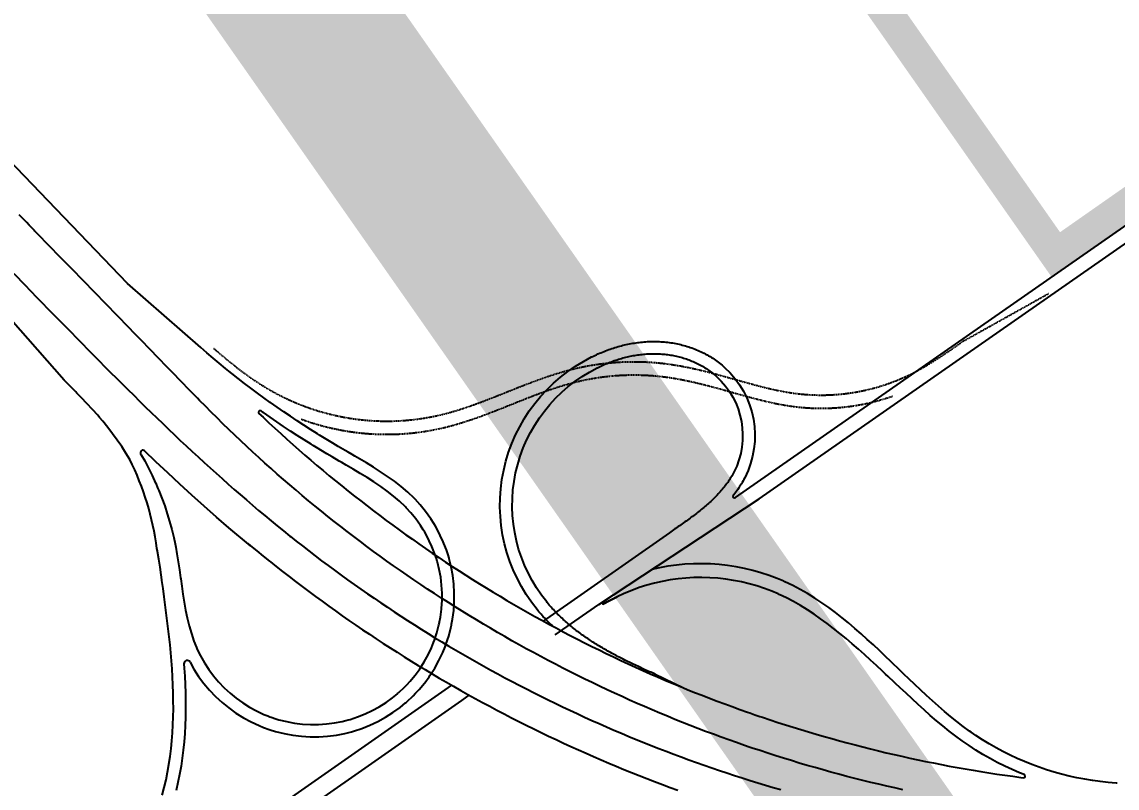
# Model space of a CAD drawing. Header units: millimetres. Extents: x 152904052 to 153933663, y 538271515 to 539240469.
# Drawn here: x 153577393 to 153584105, y 539079047 to 539083745 of the extents above; entities that cross this region are included whole.
import ezdxf
from ezdxf.enums import TextEntityAlignment as Align

# ---------------------------------------------------------------- set-up
doc = ezdxf.new("R2010")
doc.units = ezdxf.units.MM
doc.linetypes.add('HIDDEN', pattern=[5.08, 2.54, -2.54])
doc.layers.add('BORD', color=7, linetype='Continuous')
doc.styles.add('IIAC FONT', font='GulimChe.ttf')

msp = doc.modelspace()

# ---------------------------------------------------------------- linework, layer by layer
at = {"layer": 'BORD', "color": 1, "linetype": 'HIDDEN', "lineweight": -3, "ltscale": 100, "const_width": 1000, "flags": 128}
msp.add_lwpolyline([(153582669.6, 539091774.1), (153578184.8, 539088633.8, 0.414214), (153577693.6, 539085848.4), (153582741.1, 539078639.8, 0.414214), (153585526.5, 539078148.7), (153590011.4, 539081289, 0.414214), (153590502.6, 539084074.5), (153585455.1, 539091283, 0.414214)], format="xyb", close=True, dxfattribs=at)
at = {"layer": 'BORD', "color": 7, "const_width": 200, "flags": 128}
msp.add_lwpolyline([(153586709.5, 539084401.8), (153583730.8, 539082316.1), (153581486.7, 539085521), (153584465.4, 539087606.7)], close=True, dxfattribs=at)
at = {"layer": 'BORD', "color": 137}
for points in [[(153581912.4, 539080820), (153588041.8, 539085097.4)], [(153581766.4, 539080827.8), (153587537.6, 539084855.3)], [(153578489.5, 539081747.3), (153578040.9, 539082141.5)], [(153578423.5, 539079818.9), (153578447.2, 539079776.7), (153578476.3, 539079731.6), (153578508.3, 539079688.4), (153578542.9, 539079647.3), (153578580, 539079608.4), (153578619.4, 539079571.9), (153578661.1, 539079537.9), (153578704.7, 539079506.6), (153578750.3, 539079478.1), (153578797.6, 539079452.5), (153578846.3, 539079429.9), (153578873.2, 539079419), (153578886.3, 539079414), (153578896.4, 539079410.4), (153578927, 539079400.2), (153578934.2, 539079398), (153578947.6, 539079394), (153578999.7, 539079380.9), (153579010.2, 539079378.7), (153579052.5, 539079371.1), (153579105.9, 539079364.6), (153579159.5, 539079361.4), (153579213.3, 539079361.6), (153579266.9, 539079365.1), (153579320.2, 539079372), (153579372.9, 539079382.2), (153579395.9, 539079387.7), (153579412.6, 539079392.1), (153579425, 539079395.7), (153579476.1, 539079412.3), (153579526, 539079432.2), (153579574.6, 539079455.1), (153579621.7, 539079481.1), (153579667, 539079509.9), (153579710.5, 539079541.5), (153579743.8, 539079568.6), (153579747, 539079571.4), (153579751.9, 539079575.7), (153579791.1, 539079612.5), (153579806.2, 539079627.8), (153579828, 539079651.6), (153579860.3, 539079690.4), (153579862.3, 539079693), (153579889, 539079729.3), (153579893.9, 539079736.4), (153579922.8, 539079781.7), (153579948.8, 539079828.8), (153579971.8, 539079877.3), (153579986.1, 539079912.1), (153579991.7, 539079927.2), (153580008.5, 539079978.3), (153580022.1, 539080030.3), (153580025.5, 539080046.1), (153580026.6, 539080051.3), (153580032.3, 539080083), (153580039.3, 539080136.3), (153580042.2, 539080173.8), (153580042.9, 539080190), (153580043.2, 539080243.7), (153580040.1, 539080297.3), (153580033.7, 539080350.7), (153580023.9, 539080403.5), (153580012, 539080451.5), (153580010.9, 539080455.7), (153580004.7, 539080476.3), (153579994.6, 539080506.9), (153579979.3, 539080547.1), (153579975.1, 539080557), (153579957.4, 539080596.2), (153579952.6, 539080605.8), (153579927.1, 539080653.1), (153579917.2, 539080669.7), (153579898.7, 539080698.7), (153579867.4, 539080742.4), (153579833.5, 539080784.1), (153579802.6, 539080818), (153579797.1, 539080823.6), (153579758.5, 539080860.6), (153579718.3, 539080895.3), (153579676.9, 539080927.7), (153579634.5, 539080958.1), (153579591.5, 539080986.9), (153579548.1, 539081014.4), (153579504.6, 539081040.8), (153579461.1, 539081066.5), (153579433.1, 539081082.9), (153579417.9, 539081091.8), (153579392, 539081106.9), (153579374.8, 539081117), (153579331.9, 539081142.2), (153579299.4, 539081161.5), (153579289.2, 539081167.6), (153579246.7, 539081193.2), (153579216.7, 539081211.6), (153579204.5, 539081219.1), (153579162.6, 539081245.3), (153579120.9, 539081271.9), (153579079.4, 539081298.9), (153579038.2, 539081326.3), (153578997.3, 539081354), (153578956.6, 539081382.1), (153578916.2, 539081410.6), (153578915.4, 539081411.2), (153578876, 539081439.4), (153578836.1, 539081468.6), (153578796.4, 539081498.2), (153578757.1, 539081528.1), (153578718, 539081558.4), (153578679.2, 539081589), (153578660.7, 539081603.8), (153578640.6, 539081620), (153578602.4, 539081651.4), (153578564.4, 539081683), (153578526.7, 539081715.1), (153578489.5, 539081747.3)], [(153580928.6, 539080172.1), (153581912.4, 539080820)], [(153578631.9, 539078564), (153580089.1, 539079584.3), (153580134.9, 539079616.4)]]:
    msp.add_lwpolyline(points, dxfattribs=at)
at = {"layer": 'BORD', "color": 137, "flags": 128}
for points in [[(153578040.9, 539082141.5), (153577212.3, 539083001.3)], [(153581362, 539080612.7), (153580588.4, 539080071)], [(153580661.8, 539079985.4), (153580928.6, 539080172.1)], [(153581275, 539079744.5), (153581447.3, 539079661.6)], [(153580026.6, 539079677.6), (153577957.2, 539078228.6)]]:
    msp.add_lwpolyline(points, dxfattribs=at)
at = {"layer": 'BORD', "color": 137, "ltscale": 10}
for points in [[(153582792.7, 539079036.6), (153582743.4, 539079047.4), (153582694.1, 539079058.6), (153582645, 539079070.1), (153582595.9, 539079081.8), (153582546.8, 539079093.8), (153582497.9, 539079106.1), (153582449, 539079118.7), (153582400.2, 539079131.6), (153582351.4, 539079144.8), (153582302.8, 539079158.3), (153582254.2, 539079172), (153582205.7, 539079186.1), (153582157.3, 539079200.4), (153582109, 539079215), (153582060.8, 539079229.9), (153582012.6, 539079245.1), (153581964.6, 539079260.5), (153581916.6, 539079276.3), (153581868.7, 539079292.3), (153581850.5, 539079298.5), (153581820.9, 539079308.6), (153581789.5, 539079319.6), (153581773.3, 539079325.2), (153581725.7, 539079342.1), (153581678.2, 539079359.2), (153581630.8, 539079376.7), (153581583.5, 539079394.4), (153581536.4, 539079412.4), (153581489.3, 539079430.6), (153581442.4, 539079449.2), (153581395.5, 539079468), (153581348.8, 539079487.1), (153581302.2, 539079506.5), (153581255.7, 539079526.1), (153581209.3, 539079546), (153581163, 539079566.2), (153581116.9, 539079586.7), (153581070.8, 539079607.4), (153581024.9, 539079628.4), (153580979.1, 539079649.7), (153580933.5, 539079671.3), (153580888, 539079693.1), (153580842.6, 539079715.2), (153580797.3, 539079737.5), (153580752.2, 539079760.1), (153580707.2, 539079783), (153580662.3, 539079806.2), (153580617.6, 539079829.6), (153580573, 539079853.3), (153580528.5, 539079877.2), (153580484.2, 539079901.4), (153580440.1, 539079925.8), (153580396.1, 539079950.6), (153580352.2, 539079975.5), (153580308.5, 539080000.8), (153580264.9, 539080026.3), (153580221.5, 539080052), (153580178.2, 539080078), (153580135.1, 539080104.3), (153580092.1, 539080130.8), (153580049.3, 539080157.6), (153580006.7, 539080184.6), (153579964.2, 539080211.9), (153579921.9, 539080239.4), (153579879.7, 539080267.2), (153579837.7, 539080295.2), (153579795.9, 539080323.4), (153579754.2, 539080351.9), (153579712.7, 539080380.7), (153579671.4, 539080409.7), (153579630.3, 539080438.9), (153579589.3, 539080468.4), (153579548.5, 539080498.1), (153579507.8, 539080528.1), (153579467.4, 539080558.3), (153579427.1, 539080588.8), (153579387, 539080619.4), (153579347.1, 539080650.3), (153579307.4, 539080681.5), (153579267.8, 539080712.9), (153579228.5, 539080744.5), (153579189.3, 539080776.3), (153579150.3, 539080808.4), (153579111.5, 539080840.7), (153579072.9, 539080873.3), (153579034.5, 539080906), (153578996.3, 539080939), (153578958.3, 539080972.2), (153578920.5, 539081005.7), (153578882.8, 539081039.3), (153578845.4, 539081073.2), (153578808.2, 539081107.3), (153578771.2, 539081141.6), (153578734.3, 539081176.1), (153578697.7, 539081210.9), (153578661.3, 539081245.9), (153578625.1, 539081281), (153578589.1, 539081316.4), (153578553.3, 539081352), (153578517.7, 539081387.9), (153578482.4, 539081423.9), (153578469.8, 539081436.8), (153578447.4, 539081459.8), (153578412.6, 539081495.6), (153578377.8, 539081531.4), (153578308.2, 539081603.1), (153578273.4, 539081638.9), (153578238.6, 539081674.7), (153578169, 539081746.3), (153578134.2, 539081782.1), (153578099.4, 539081818), (153578029.7, 539081889.6), (153577994.9, 539081925.4), (153577890.5, 539082032.8), (153577855.7, 539082068.7), (153577751.3, 539082176.1), (153577716.5, 539082211.9), (153577681.7, 539082247.7), (153577646.9, 539082283.5), (153577612.1, 539082319.4), (153577577.3, 539082355.2), (153577542.4, 539082391), (153577507.6, 539082426.8), (153577472.8, 539082462.6), (153577470.1, 539082465.5), (153577438, 539082498.4), (153577422.7, 539082514.2), (153577403.2, 539082534.2), (153577376.1, 539082562.2)], [(153577343.9, 539082201.2), (153577413.5, 539082129.6), (153577444.4, 539082097.8), (153577448.3, 539082093.7), (153577483.1, 539082057.9), (153577517.9, 539082022.1), (153577552.7, 539081986.4), (153577587.5, 539081950.6), (153577622.3, 539081914.9), (153577657.2, 539081879.2), (153577692, 539081843.5), (153577726.9, 539081807.9), (153577761.8, 539081772.3), (153577796.7, 539081736.8), (153577831.7, 539081701.3), (153577866.7, 539081665.9), (153577901.8, 539081630.6), (153577936.9, 539081595.3), (153577972.1, 539081560.1), (153578007.3, 539081525), (153578042.6, 539081489.9), (153578078, 539081455), (153578113.4, 539081420.1), (153578149, 539081385.3), (153578184.6, 539081350.6), (153578220.2, 539081316.1), (153578256, 539081281.6), (153578291.9, 539081247.3), (153578327.9, 539081213), (153578363.9, 539081178.9), (153578400.1, 539081145), (153578436.4, 539081111.1), (153578472.8, 539081077.4), (153578509.3, 539081043.9), (153578546, 539081010.5), (153578582.7, 539080977.2), (153578619.6, 539080944.2), (153578656.6, 539080911.2), (153578693.8, 539080878.5), (153578731.1, 539080845.9), (153578768.5, 539080813.5), (153578806.1, 539080781.3), (153578843.9, 539080749.3), (153578881.8, 539080717.5), (153578919.8, 539080685.9), (153578958, 539080654.5), (153578996.4, 539080623.4), (153579034.9, 539080592.4), (153579039.9, 539080588.4), (153579073.6, 539080561.7), (153579112.5, 539080531.2), (153579151.5, 539080500.9), (153579190.7, 539080470.8), (153579230.1, 539080441), (153579269.7, 539080411.3), (153579309.4, 539080382), (153579349.3, 539080352.8), (153579389.4, 539080323.9), (153579429.6, 539080295.2), (153579470, 539080266.7), (153579510.6, 539080238.4), (153579551.3, 539080210.4), (153579592.1, 539080182.7), (153579633.2, 539080155.1), (153579674.4, 539080127.8), (153579715.7, 539080100.7), (153579757.2, 539080073.9), (153579798.8, 539080047.3), (153579840.6, 539080020.9), (153579882.6, 539079994.8), (153579924.7, 539079968.9), (153579966.9, 539079943.3), (153580009.3, 539079917.9), (153580051.9, 539079892.8), (153580094.5, 539079867.8), (153580137.4, 539079843.2), (153580180.3, 539079818.8), (153580223.4, 539079794.6), (153580266.6, 539079770.7), (153580310, 539079747), (153580353.5, 539079723.5), (153580397.2, 539079700.4), (153580440.9, 539079677.4), (153580484.8, 539079654.7), (153580528.9, 539079632.3), (153580573, 539079610.1), (153580617.3, 539079588.2), (153580661.7, 539079566.5), (153580706.3, 539079545.1), (153580750.9, 539079523.9), (153580795.7, 539079503), (153580840.6, 539079482.4), (153580885.6, 539079462), (153580930.7, 539079441.8), (153580976, 539079421.9), (153581021.3, 539079402.3), (153581066.8, 539079382.9), (153581112.3, 539079363.8), (153581158, 539079345), (153581203.8, 539079326.4), (153581249.7, 539079308.1), (153581295.7, 539079290), (153581341.8, 539079272.2), (153581388, 539079254.7), (153581434.3, 539079237.4), (153581480.7, 539079220.4), (153581527.2, 539079203.7), (153581573.8, 539079187.2), (153581620.5, 539079171), (153581667.3, 539079155.1), (153581714.1, 539079139.4), (153581761.1, 539079124), (153581808.1, 539079108.9), (153581855.3, 539079094), (153581902.5, 539079079.4), (153581949.8, 539079065.1), (153581997.1, 539079051), (153582044.6, 539079037.3)], [(153577652.9, 539081547.5), (153577159.1, 539082106.2)], [(153578776.8, 539080546.3), (153578793.2, 539080532.7), (153578832.2, 539080500.6), (153578871.5, 539080468.8), (153578910.9, 539080437.1), (153578915.9, 539080433.1), (153578950.4, 539080405.7), (153578990.2, 539080374.4), (153579030.2, 539080343.5), (153579070.3, 539080312.7), (153579110.6, 539080282.2), (153579151, 539080251.9), (153579191.7, 539080221.8), (153579232.5, 539080192), (153579273.5, 539080162.4), (153579314.6, 539080133), (153579355.9, 539080103.9), (153579397.4, 539080075), (153579439.1, 539080046.4), (153579480.9, 539080017.9), (153579522.9, 539079989.8), (153579565, 539079961.8), (153579607.3, 539079934.1), (153579649.7, 539079906.7), (153579692.3, 539079879.5), (153579735.1, 539079852.5), (153579778, 539079825.8), (153579821.1, 539079799.3), (153579864.3, 539079773.1), (153579907.7, 539079747.1), (153579951.2, 539079721.4), (153579994.8, 539079695.9), (153580038.6, 539079670.7), (153580082.6, 539079645.7), (153580126.7, 539079620.9), (153580170.9, 539079596.5), (153580215.3, 539079572.2), (153580259.8, 539079548.3), (153580304.4, 539079524.6), (153580349.2, 539079501.1), (153580394.1, 539079477.9), (153580439.1, 539079454.9), (153580484.3, 539079432.2), (153580529.6, 539079409.8), (153580575, 539079387.6), (153580620.6, 539079365.7), (153580666.3, 539079344.1), (153580712.1, 539079322.7), (153580758, 539079301.5), (153580804.1, 539079280.7), (153580850.2, 539079260.1), (153580896.5, 539079239.7), (153580942.9, 539079219.7), (153580989.4, 539079199.9), (153581036, 539079180.3), (153581082.8, 539079161), (153581129.6, 539079142), (153581176.5, 539079123.3), (153581223.6, 539079104.8), (153581270.8, 539079086.6), (153581318, 539079068.7), (153581365.4, 539079051), (153581412.9, 539079033.6)]]:
    msp.add_lwpolyline(points, dxfattribs=at)
at = {"layer": 'BORD', "color": 137, "linetype": 'HIDDEN', "flags": 128}
for points in [[(153583685.5, 539082077.8), (153583160.4, 539081784.6)], [(153583160.4, 539081784.6), (153583156.9, 539081782.1), (153583152.2, 539081778.9), (153583144.1, 539081773.2), (153583135.9, 539081767.4), (153583127.7, 539081761.7), (153583119.6, 539081756), (153583111.4, 539081750.4), (153583103.3, 539081744.7), (153583095.1, 539081739.1), (153583087, 539081733.5), (153583078.9, 539081727.9), (153583070.7, 539081722.3), (153583062.6, 539081716.7), (153583054.4, 539081711.2), (153583046.3, 539081705.7), (153583038.1, 539081700.3), (153583030, 539081694.8), (153583021.8, 539081689.4), (153583013.7, 539081684.1), (153583005.5, 539081678.7), (153582997.3, 539081673.5), (153582989.1, 539081668.2), (153582980.9, 539081663), (153582972.7, 539081657.8), (153582964.5, 539081652.7), (153582956.2, 539081647.7), (153582948, 539081642.6), (153582939.7, 539081637.7), (153582931.4, 539081632.7), (153582923.1, 539081627.9), (153582914.8, 539081623.1), (153582906.5, 539081618.3), (153582898.1, 539081613.6), (153582889.8, 539081609), (153582881.4, 539081604.4), (153582873, 539081599.9), (153582864.5, 539081595.4), (153582856.1, 539081591.1), (153582847.5, 539081586.7), (153582846.6, 539081586.2), (153582839.1, 539081582.5), (153582830.6, 539081578.3), (153582822, 539081574.2), (153582813.5, 539081570.2), (153582804.8, 539081566.2), (153582796.2, 539081562.3), (153582787.5, 539081558.4), (153582778.8, 539081554.7), (153582770.1, 539081551), (153582761.3, 539081547.3), (153582752.5, 539081543.7), (153582743.7, 539081540.2), (153582734.8, 539081536.8), (153582726, 539081533.4), (153582717.1, 539081530.1), (153582708.1, 539081526.9), (153582699.2, 539081523.7), (153582690.2, 539081520.6), (153582681.2, 539081517.6), (153582672.2, 539081514.6), (153582663.2, 539081511.8), (153582654.1, 539081508.9), (153582645, 539081506.2), (153582635.9, 539081503.5), (153582626.8, 539081500.9), (153582617.6, 539081498.4), (153582608.5, 539081495.9), (153582599.3, 539081493.5), (153582590.1, 539081491.2), (153582580.9, 539081488.9), (153582571.6, 539081486.7), (153582562.4, 539081484.6), (153582553.1, 539081482.6), (153582543.8, 539081480.6), (153582534.5, 539081478.7), (153582525.2, 539081476.9), (153582515.9, 539081475.1), (153582506.5, 539081473.4), (153582497.2, 539081471.8), (153582487.8, 539081470.3), (153582478.4, 539081468.8), (153582469, 539081467.4), (153582459.6, 539081466.1), (153582450.2, 539081464.8), (153582440.8, 539081463.7), (153582431.4, 539081462.6), (153582421.9, 539081461.5), (153582412.5, 539081460.6), (153582403, 539081459.7), (153582393.6, 539081458.9), (153582384.1, 539081458.1), (153582374.7, 539081457.4), (153582365.2, 539081456.8), (153582355.7, 539081456.3), (153582346.2, 539081455.9), (153582336.7, 539081455.5), (153582327.3, 539081455.2), (153582317.8, 539081454.9), (153582308.3, 539081454.8), (153582298.8, 539081454.7), (153582289.3, 539081454.7), (153582279.8, 539081454.7), (153582270.3, 539081454.9), (153582260.8, 539081455.1), (153582251.3, 539081455.4), (153582241.8, 539081455.7), (153582232.4, 539081456.1), (153582222.9, 539081456.6), (153582213.4, 539081457.2), (153582203.9, 539081457.8), (153582194.5, 539081458.6), (153582185, 539081459.3), (153582175.6, 539081460.2), (153582166.1, 539081461.1), (153582156.7, 539081462.1), (153582147.2, 539081463.2), (153582137.8, 539081464.4), (153582132.6, 539081465), (153582128.5, 539081465.6), (153582119, 539081466.9), (153582109.6, 539081468.3), (153582100.1, 539081469.7), (153582090.7, 539081471.2), (153582081.3, 539081472.8), (153582071.9, 539081474.4), (153582062.4, 539081476.1), (153582053, 539081477.9), (153582043.5, 539081479.7), (153582034.1, 539081481.6), (153582024.7, 539081483.5), (153582015.2, 539081485.5), (153582005.8, 539081487.5), (153581996.3, 539081489.6), (153581986.9, 539081491.7), (153581977.4, 539081493.9), (153581967.9, 539081496.1), (153581958.5, 539081498.4), (153581949, 539081500.7), (153581939.5, 539081503.1), (153581930, 539081505.4), (153581920.6, 539081507.9), (153581911.1, 539081510.3), (153581901.6, 539081512.8), (153581892.1, 539081515.3), (153581882.6, 539081517.8), (153581873, 539081520.4), (153581863.5, 539081523), (153581854, 539081525.6), (153581844.4, 539081528.2), (153581834.9, 539081530.8), (153581825.3, 539081533.5), (153581815.7, 539081536.2), (153581806.2, 539081538.9), (153581796.6, 539081541.6), (153581787, 539081544.3), (153581777.4, 539081547), (153581775, 539081547.6), (153581767.7, 539081549.7), (153581758.1, 539081552.4), (153581748.5, 539081555.1), (153581738.8, 539081557.8), (153581729.1, 539081560.5), (153581719.5, 539081563.2), (153581709.7, 539081565.9), (153581700, 539081568.6), (153581690.3, 539081571.3), (153581680.6, 539081574), (153581670.8, 539081576.7), (153581661.1, 539081579.3), (153581651.3, 539081581.9), (153581641.5, 539081584.5), (153581631.7, 539081587.1), (153581621.9, 539081589.7), (153581612, 539081592.3), (153581602.2, 539081594.8), (153581592.3, 539081597.3), (153581582.4, 539081599.8), (153581572.5, 539081602.2), (153581562.6, 539081604.7), (153581552.6, 539081607.1), (153581542.6, 539081609.4), (153581532.7, 539081611.7), (153581522.7, 539081614), (153581512.6, 539081616.3), (153581502.6, 539081618.5), (153581492.5, 539081620.7), (153581482.5, 539081622.8), (153581472.4, 539081624.9), (153581462.2, 539081626.9), (153581452.1, 539081628.9), (153581441.9, 539081630.8), (153581431.8, 539081632.7), (153581421.6, 539081634.5), (153581411.3, 539081636.3), (153581401.1, 539081638), (153581390.8, 539081639.7), (153581380.5, 539081641.3), (153581370.2, 539081642.8), (153581359.9, 539081644.3), (153581350.6, 539081645.6), (153581349.5, 539081645.7), (153581339.2, 539081647), (153581328.9, 539081648.3), (153581318.5, 539081649.5), (153581308.1, 539081650.6), (153581297.7, 539081651.7), (153581287.3, 539081652.7), (153581276.9, 539081653.6), (153581266.5, 539081654.5), (153581256.1, 539081655.2), (153581245.7, 539081656), (153581235.3, 539081656.6), (153581224.9, 539081657.2), (153581214.4, 539081657.7), (153581204, 539081658.1), (153581193.6, 539081658.5), (153581183.1, 539081658.8), (153581172.7, 539081659), (153581162.3, 539081659.2), (153581151.8, 539081659.3), (153581141.4, 539081659.3), (153581130.9, 539081659.2), (153581120.5, 539081659.1), (153581110.1, 539081658.9), (153581099.6, 539081658.7), (153581089.2, 539081658.3), (153581078.8, 539081657.9), (153581068.3, 539081657.5), (153581057.9, 539081656.9), (153581047.5, 539081656.3), (153581037.1, 539081655.6), (153581026.7, 539081654.9), (153581016.2, 539081654.1), (153581005.8, 539081653.2), (153580995.4, 539081652.2), (153580985.1, 539081651.2), (153580974.7, 539081650.1), (153580964.3, 539081649), (153580953.9, 539081647.7), (153580943.6, 539081646.4), (153580933.2, 539081645.1), (153580922.9, 539081643.6), (153580912.6, 539081642.1), (153580902.2, 539081640.5), (153580891.9, 539081638.9), (153580881.6, 539081637.2), (153580871.3, 539081635.4), (153580861.1, 539081633.5), (153580850.8, 539081631.6), (153580840.6, 539081629.6), (153580830.3, 539081627.6), (153580820.1, 539081625.5), (153580809.9, 539081623.3), (153580799.7, 539081621), (153580789.5, 539081618.7), (153580779.4, 539081616.3), (153580773.3, 539081614.8), (153580769.1, 539081613.8), (153580759.1, 539081611.3), (153580749, 539081608.7), (153580738.9, 539081606.1), (153580728.9, 539081603.3), (153580718.9, 539081600.6), (153580708.9, 539081597.8), (153580698.9, 539081594.9), (153580689, 539081592), (153580679.1, 539081589), (153580669.2, 539081585.9), (153580659.3, 539081582.9), (153580649.5, 539081579.8), (153580639.7, 539081576.6), (153580629.9, 539081573.4), (153580620.1, 539081570.1), (153580610.4, 539081566.9), (153580600.7, 539081563.5), (153580591, 539081560.2), (153580581.3, 539081556.8), (153580571.7, 539081553.4), (153580562.1, 539081549.9), (153580552.5, 539081546.5), (153580542.9, 539081543), (153580533.3, 539081539.4), (153580523.8, 539081535.9), (153580514.2, 539081532.3), (153580504.7, 539081528.7), (153580495.3, 539081525.1), (153580485.8, 539081521.5), (153580476.3, 539081517.8), (153580466.9, 539081514.1), (153580457.5, 539081510.5), (153580448.1, 539081506.8), (153580438.7, 539081503.1), (153580429.3, 539081499.4), (153580420, 539081495.7), (153580410.6, 539081492), (153580401.3, 539081488.2), (153580392, 539081484.5), (153580382.6, 539081480.8), (153580373.3, 539081477.1), (153580364, 539081473.3), (153580361.6, 539081472.4), (153580354.8, 539081469.6), (153580345.5, 539081465.9), (153580336.2, 539081462.2), (153580327, 539081458.5), (153580317.7, 539081454.8), (153580308.5, 539081451.1), (153580299.2, 539081447.5), (153580290, 539081443.8), (153580280.8, 539081440.2), (153580271.6, 539081436.6), (153580262.4, 539081432.9), (153580253.2, 539081429.4), (153580243.9, 539081425.8), (153580234.7, 539081422.3), (153580225.5, 539081418.7), (153580216.3, 539081415.2), (153580207.1, 539081411.8), (153580197.9, 539081408.3), (153580188.7, 539081404.9), (153580179.5, 539081401.5), (153580170.3, 539081398.2), (153580161.1, 539081394.9), (153580151.9, 539081391.6), (153580142.7, 539081388.4), (153580133.5, 539081385.1), (153580124.3, 539081382), (153580115.1, 539081378.9), (153580105.9, 539081375.8), (153580096.7, 539081372.7), (153580087.4, 539081369.7), (153580078.2, 539081366.8), (153580069, 539081363.9), (153580059.7, 539081361), (153580050.5, 539081358.2), (153580041.2, 539081355.5), (153580032, 539081352.8), (153580022.7, 539081350.1), (153580013.5, 539081347.5), (153580004.2, 539081345), (153579994.9, 539081342.5), (153579985.7, 539081340.1), (153579976.4, 539081337.7), (153579967.6, 539081335.6), (153579967.2, 539081335.5), (153579957.8, 539081333.2), (153579948.5, 539081331.1), (153579939.2, 539081329), (153579929.8, 539081326.9), (153579920.5, 539081324.9), (153579911.1, 539081323), (153579901.7, 539081321.2), (153579892.3, 539081319.4), (153579882.9, 539081317.7), (153579873.5, 539081316), (153579864.1, 539081314.4), (153579854.7, 539081312.9), (153579845.2, 539081311.4), (153579835.8, 539081310), (153579826.3, 539081308.6), (153579816.8, 539081307.3), (153579807.3, 539081306.1), (153579797.9, 539081304.9), (153579788.4, 539081303.8), (153579778.9, 539081302.8), (153579769.3, 539081301.8), (153579759.8, 539081300.9), (153579750.3, 539081300.1), (153579740.8, 539081299.3), (153579731.2, 539081298.6), (153579721.7, 539081297.9), (153579712.2, 539081297.3), (153579702.6, 539081296.8), (153579693.1, 539081296.4), (153579683.5, 539081296), (153579674, 539081295.6), (153579664.4, 539081295.4), (153579654.8, 539081295.1), (153579645.3, 539081295), (153579635.7, 539081294.9), (153579626.2, 539081294.9), (153579616.6, 539081295), (153579607, 539081295.1), (153579597.5, 539081295.2), (153579587.9, 539081295.5), (153579578.4, 539081295.8), (153579568.8, 539081296.1), (153579559.3, 539081296.6), (153579549.7, 539081297.1), (153579540.2, 539081297.6), (153579530.6, 539081298.2), (153579521.1, 539081298.9), (153579511.6, 539081299.7), (153579502.1, 539081300.5), (153579492.5, 539081301.4), (153579483, 539081302.3), (153579473.5, 539081303.3), (153579464, 539081304.4), (153579454.5, 539081305.5), (153579445, 539081306.7), (153579435.6, 539081307.9), (153579426.1, 539081309.3), (153579416.6, 539081310.6), (153579407.2, 539081312.1), (153579397.7, 539081313.6), (153579388.3, 539081315.2), (153579378.9, 539081316.8), (153579369.5, 539081318.5), (153579360.1, 539081320.2), (153579350.7, 539081322.1), (153579341.3, 539081324), (153579332, 539081325.9), (153579322.6, 539081327.9), (153579313.3, 539081330), (153579304, 539081332.1), (153579294.7, 539081334.3), (153579285.4, 539081336.6), (153579276.1, 539081338.9), (153579266.8, 539081341.3), (153579257.6, 539081343.7), (153579248.4, 539081346.2), (153579239.2, 539081348.8), (153579230, 539081351.4), (153579220.8, 539081354.1), (153579211.6, 539081356.8), (153579202.5, 539081359.6), (153579193.4, 539081362.5), (153579184.3, 539081365.4), (153579175.2, 539081368.4), (153579166.1, 539081371.5), (153579157.1, 539081374.6), (153579148.1, 539081377.8), (153579139.1, 539081381), (153579130.1, 539081384.3), (153579121.2, 539081387.6), (153579112.2, 539081391.1), (153579103.3, 539081394.5), (153579094.4, 539081398.1), (153579085.6, 539081401.7), (153579076.7, 539081405.3), (153579067.9, 539081409), (153579059.1, 539081412.8), (153579050.4, 539081416.6), (153579041.6, 539081420.5), (153579032.9, 539081424.4), (153579024.2, 539081428.4), (153579015.6, 539081432.5), (153579007, 539081436.6), (153578998.4, 539081440.8), (153578989.8, 539081445), (153578981.2, 539081449.3), (153578972.7, 539081453.6), (153578964.2, 539081458), (153578955.8, 539081462.5), (153578947.4, 539081467), (153578939, 539081471.6), (153578930.6, 539081476.2), (153578922.3, 539081480.9), (153578914, 539081485.6), (153578905.7, 539081490.4), (153578897.4, 539081495.2), (153578889.2, 539081500.2), (153578884.7, 539081502.9), (153578881.1, 539081505.1), (153578872.9, 539081510.1), (153578864.8, 539081515.2), (153578856.7, 539081520.3), (153578848.6, 539081525.5), (153578840.6, 539081530.7), (153578832.5, 539081536), (153578824.5, 539081541.4), (153578816.6, 539081546.7), (153578808.6, 539081552.2), (153578800.7, 539081557.7), (153578792.8, 539081563.2), (153578784.9, 539081568.8), (153578777, 539081574.4), (153578769.2, 539081580.1), (153578761.4, 539081585.8), (153578753.6, 539081591.6), (153578745.8, 539081597.4), (153578738.1, 539081603.2), (153578730.3, 539081609.1), (153578722.6, 539081615), (153578714.9, 539081620.9), (153578707.2, 539081626.9), (153578699.6, 539081632.9), (153578691.9, 539081639), (153578684.3, 539081645.1), (153578676.7, 539081651.2), (153578669.1, 539081657.3), (153578661.5, 539081663.5), (153578653.9, 539081669.7), (153578646.3, 539081676), (153578638.8, 539081682.2), (153578631.2, 539081688.5), (153578623.7, 539081694.8), (153578616.2, 539081701.2), (153578608.7, 539081707.5), (153578601.2, 539081713.9), (153578593.7, 539081720.3), (153578586.2, 539081726.8), (153578580.7, 539081731.5), (153578578.7, 539081733.2), (153578571.2, 539081739.7), (153578569.2, 539081741.4)], [(153582728.7, 539081448.3), (153582725.9, 539081447.3), (153582716.3, 539081444), (153582706.8, 539081440.7), (153582697.1, 539081437.6), (153582687.5, 539081434.5), (153582677.8, 539081431.5), (153582668.2, 539081428.6), (153582658.5, 539081425.7), (153582648.7, 539081422.9), (153582639, 539081420.2), (153582629.2, 539081417.6), (153582619.4, 539081415), (153582609.6, 539081412.6), (153582599.8, 539081410.2), (153582590, 539081407.8), (153582580.1, 539081405.6), (153582570.2, 539081403.4), (153582560.3, 539081401.3), (153582550.4, 539081399.3), (153582540.5, 539081397.3), (153582530.5, 539081395.5), (153582520.6, 539081393.7), (153582510.6, 539081391.9), (153582500.6, 539081390.3), (153582490.6, 539081388.7), (153582480.6, 539081387.3), (153582470.6, 539081385.8), (153582460.6, 539081384.5), (153582450.6, 539081383.3), (153582440.5, 539081382.1), (153582430.5, 539081381), (153582420.4, 539081379.9), (153582410.3, 539081379), (153582400.2, 539081378.1), (153582390.2, 539081377.3), (153582380.1, 539081376.6), (153582370, 539081376), (153582359.9, 539081375.4), (153582349.8, 539081374.9), (153582339.7, 539081374.5), (153582329.6, 539081374.2), (153582319.4, 539081374), (153582309.3, 539081373.8), (153582299.2, 539081373.7), (153582289.1, 539081373.7), (153582279, 539081373.7), (153582268.9, 539081373.9), (153582258.8, 539081374.1), (153582248.6, 539081374.4), (153582238.5, 539081374.8), (153582228.4, 539081375.2), (153582218.3, 539081375.8), (153582208.2, 539081376.4), (153582198.1, 539081377.1), (153582188.1, 539081377.8), (153582178, 539081378.7), (153582167.9, 539081379.6), (153582157.8, 539081380.6), (153582147.8, 539081381.6), (153582137.7, 539081382.8), (153582127.7, 539081384), (153582122.2, 539081384.7), (153582117.7, 539081385.3), (153582107.6, 539081386.7), (153582097.6, 539081388.2), (153582087.6, 539081389.7), (153582077.7, 539081391.3), (153582067.7, 539081392.9), (153582057.8, 539081394.7), (153582047.8, 539081396.4), (153582037.9, 539081398.3), (153582028, 539081400.2), (153582018.1, 539081402.2), (153582008.2, 539081404.2), (153581998.4, 539081406.3), (153581988.5, 539081408.4), (153581978.7, 539081410.6), (153581968.9, 539081412.8), (153581959, 539081415), (153581949.2, 539081417.3), (153581939.5, 539081419.7), (153581929.7, 539081422.1), (153581919.9, 539081424.5), (153581910.2, 539081426.9), (153581900.4, 539081429.4), (153581890.7, 539081431.9), (153581881, 539081434.4), (153581871.3, 539081437), (153581861.6, 539081439.6), (153581851.9, 539081442.2), (153581842.2, 539081444.8), (153581832.6, 539081447.5), (153581822.9, 539081450.1), (153581813.2, 539081452.8), (153581803.6, 539081455.5), (153581793.9, 539081458.2), (153581784.3, 539081460.9), (153581774.7, 539081463.6), (153581765, 539081466.3), (153581755.4, 539081469), (153581753.1, 539081469.7), (153581745.8, 539081471.7), (153581736.2, 539081474.4), (153581726.5, 539081477.1), (153581716.9, 539081479.8), (153581707.3, 539081482.5), (153581697.7, 539081485.2), (153581688.1, 539081487.9), (153581678.4, 539081490.6), (153581668.8, 539081493.2), (153581659.2, 539081495.9), (153581649.6, 539081498.5), (153581639.9, 539081501.1), (153581630.3, 539081503.7), (153581620.7, 539081506.3), (153581611, 539081508.8), (153581601.4, 539081511.3), (153581591.8, 539081513.8), (153581582.1, 539081516.3), (153581572.5, 539081518.8), (153581562.8, 539081521.2), (153581553.2, 539081523.6), (153581543.5, 539081525.9), (153581533.8, 539081528.3), (153581524.1, 539081530.6), (153581514.4, 539081532.8), (153581504.8, 539081535), (153581495.1, 539081537.2), (153581485.4, 539081539.3), (153581475.6, 539081541.4), (153581465.9, 539081543.5), (153581456.2, 539081545.5), (153581446.5, 539081547.4), (153581436.7, 539081549.3), (153581427, 539081551.2), (153581417.2, 539081553), (153581407.5, 539081554.8), (153581397.7, 539081556.5), (153581387.9, 539081558.1), (153581378.1, 539081559.7), (153581368.4, 539081561.2), (153581358.6, 539081562.7), (153581348.8, 539081564.1), (153581339.8, 539081565.3), (153581338.9, 539081565.4), (153581329.1, 539081566.7), (153581319.3, 539081567.9), (153581309.5, 539081569), (153581299.6, 539081570.1), (153581289.8, 539081571.1), (153581279.9, 539081572), (153581270.1, 539081572.9), (153581260.2, 539081573.7), (153581250.3, 539081574.4), (153581240.4, 539081575.1), (153581230.6, 539081575.7), (153581220.7, 539081576.3), (153581210.8, 539081576.8), (153581200.9, 539081577.2), (153581191, 539081577.5), (153581181.1, 539081577.8), (153581171.2, 539081578), (153581161.3, 539081578.2), (153581151.4, 539081578.3), (153581141.5, 539081578.3), (153581131.6, 539081578.2), (153581121.7, 539081578.1), (153581111.8, 539081577.9), (153581101.9, 539081577.7), (153581092, 539081577.4), (153581082.1, 539081577), (153581072.2, 539081576.6), (153581062.3, 539081576), (153581052.5, 539081575.5), (153581042.6, 539081574.8), (153581032.7, 539081574.1), (153581022.8, 539081573.3), (153581013, 539081572.5), (153581003.1, 539081571.6), (153580993.3, 539081570.6), (153580983.4, 539081569.6), (153580973.6, 539081568.5), (153580963.7, 539081567.3), (153580953.9, 539081566.1), (153580944.1, 539081564.8), (153580934.3, 539081563.4), (153580924.5, 539081562), (153580914.7, 539081560.5), (153580904.9, 539081558.9), (153580895.2, 539081557.3), (153580885.4, 539081555.6), (153580875.7, 539081553.9), (153580866, 539081552.1), (153580856.2, 539081550.2), (153580846.5, 539081548.2), (153580836.8, 539081546.2), (153580827.2, 539081544.1), (153580817.5, 539081542), (153580807.8, 539081539.8), (153580798.2, 539081537.5), (153580792.4, 539081536.1), (153580788.6, 539081535.2), (153580779, 539081532.8), (153580769.4, 539081530.3), (153580759.8, 539081527.8), (153580750.2, 539081525.2), (153580740.7, 539081522.6), (153580731.1, 539081519.9), (153580721.6, 539081517.1), (153580712.1, 539081514.3), (153580702.6, 539081511.5), (153580693.1, 539081508.6), (153580683.6, 539081505.6), (153580674.2, 539081502.6), (153580664.7, 539081499.6), (153580655.3, 539081496.5), (153580645.9, 539081493.3), (153580636.4, 539081490.2), (153580627, 539081486.9), (153580617.6, 539081483.7), (153580608.3, 539081480.4), (153580598.9, 539081477.1), (153580589.5, 539081473.7), (153580580.2, 539081470.3), (153580570.8, 539081466.9), (153580561.5, 539081463.5), (153580552.1, 539081460), (153580542.8, 539081456.5), (153580533.5, 539081453), (153580524.2, 539081449.4), (153580514.9, 539081445.9), (153580505.6, 539081442.3), (153580496.3, 539081438.7), (153580487, 539081435), (153580477.7, 539081431.4), (153580468.4, 539081427.7), (153580459.1, 539081424.1), (153580449.8, 539081420.4), (153580440.6, 539081416.7), (153580431.3, 539081413), (153580422, 539081409.3), (153580412.7, 539081405.6), (153580403.4, 539081401.9), (153580394.2, 539081398.2), (153580391.7, 539081397.2), (153580384.9, 539081394.4), (153580375.6, 539081390.7), (153580366.3, 539081387), (153580357, 539081383.3), (153580347.7, 539081379.6), (153580338.4, 539081375.9), (153580329.1, 539081372.2), (153580319.8, 539081368.5), (153580310.5, 539081364.8), (153580301.1, 539081361.1), (153580291.8, 539081357.5), (153580282.5, 539081353.9), (153580273.1, 539081350.2), (153580263.7, 539081346.6), (153580254.4, 539081343), (153580245, 539081339.5), (153580235.6, 539081335.9), (153580226.2, 539081332.4), (153580216.8, 539081328.9), (153580207.4, 539081325.5), (153580197.9, 539081322), (153580188.5, 539081318.6), (153580179, 539081315.3), (153580169.5, 539081311.9), (153580160, 539081308.6), (153580150.5, 539081305.3), (153580141, 539081302.1), (153580131.4, 539081298.9), (153580121.9, 539081295.7), (153580112.3, 539081292.6), (153580102.7, 539081289.6), (153580093.1, 539081286.5), (153580083.5, 539081283.6), (153580073.8, 539081280.6), (153580064.2, 539081277.8), (153580054.5, 539081274.9), (153580044.8, 539081272.2), (153580035.1, 539081269.4), (153580025.3, 539081266.8), (153580015.6, 539081264.2), (153580005.8, 539081261.6), (153579996, 539081259.2), (153579986.9, 539081256.9), (153579986.2, 539081256.7), (153579976.4, 539081254.4), (153579966.6, 539081252.1), (153579956.7, 539081249.9), (153579946.8, 539081247.7), (153579937, 539081245.6), (153579927.1, 539081243.6), (153579917.2, 539081241.7), (153579907.2, 539081239.8), (153579897.3, 539081237.9), (153579887.4, 539081236.2), (153579877.4, 539081234.5), (153579867.4, 539081232.9), (153579857.5, 539081231.3), (153579847.5, 539081229.8), (153579837.5, 539081228.4), (153579827.5, 539081227), (153579817.4, 539081225.7), (153579807.4, 539081224.5), (153579797.4, 539081223.3), (153579787.3, 539081222.3), (153579777.3, 539081221.2), (153579767.2, 539081220.3), (153579757.2, 539081219.4), (153579747.1, 539081218.6), (153579737, 539081217.8), (153579727, 539081217.1), (153579716.9, 539081216.5), (153579706.8, 539081215.9), (153579696.7, 539081215.4), (153579686.6, 539081215), (153579676.5, 539081214.7), (153579666.4, 539081214.4), (153579656.3, 539081214.2), (153579646.2, 539081214), (153579636.1, 539081213.9), (153579626, 539081213.9), (153579615.9, 539081214), (153579605.8, 539081214.1), (153579595.7, 539081214.3), (153579585.6, 539081214.5), (153579575.5, 539081214.8), (153579565.5, 539081215.2), (153579555.4, 539081215.7), (153579545.3, 539081216.2), (153579535.2, 539081216.8), (153579525.1, 539081217.4), (153579515, 539081218.2), (153579505, 539081218.9), (153579494.9, 539081219.8), (153579484.9, 539081220.7), (153579474.8, 539081221.7), (153579464.8, 539081222.8), (153579454.7, 539081223.9), (153579444.7, 539081225.1), (153579434.7, 539081226.4), (153579424.7, 539081227.7), (153579414.7, 539081229.1), (153579404.7, 539081230.5), (153579394.7, 539081232.1), (153579384.7, 539081233.6), (153579374.7, 539081235.3), (153579364.8, 539081237), (153579354.8, 539081238.8), (153579344.9, 539081240.7), (153579335, 539081242.6), (153579325.1, 539081244.6), (153579315.2, 539081246.6), (153579305.3, 539081248.8), (153579295.5, 539081251), (153579285.6, 539081253.2), (153579275.8, 539081255.5), (153579266, 539081257.9), (153579256.2, 539081260.4), (153579246.4, 539081262.9), (153579236.6, 539081265.5), (153579226.9, 539081268.1), (153579217.2, 539081270.8), (153579207.5, 539081273.6), (153579197.8, 539081276.4), (153579188.1, 539081279.3), (153579178.4, 539081282.3), (153579168.8, 539081285.3), (153579159.2, 539081288.4), (153579149.6, 539081291.6), (153579140, 539081294.8), (153579130.5, 539081298.1), (153579120.9, 539081301.5), (153579111.4, 539081304.9), (153579103.6, 539081307.8)]]:
    msp.add_lwpolyline(points, dxfattribs=at)
at = {"layer": 'BORD', "color": 137}
for points in [[(153580644.6, 539080040.1), (153580637.7, 539080046.8), (153580630.4, 539080053.8), (153580623.2, 539080061), (153580616.1, 539080068.2), (153580609, 539080075.4), (153580602, 539080082.8), (153580595.1, 539080090.2), (153580588.3, 539080097.7), (153580581.5, 539080105.2), (153580574.7, 539080112.8), (153580568.1, 539080120.5), (153580561.5, 539080128.2), (153580555, 539080136), (153580551, 539080140.9, -0.480524), (153580884.7, 539081690.3), (153580886.5, 539081691.2), (153580895.6, 539081695.7), (153580904.8, 539081700), (153580914, 539081704.3), (153580923.2, 539081708.5), (153580932.5, 539081712.6), (153580941.9, 539081716.6), (153580951.2, 539081720.5), (153580960.7, 539081724.3), (153580970.1, 539081728), (153580979.6, 539081731.6), (153580989.2, 539081735.1), (153580998.8, 539081738.5), (153581008.4, 539081741.7), (153581018.1, 539081744.9), (153581027.8, 539081748), (153581037.5, 539081750.9), (153581047.3, 539081753.7), (153581057.1, 539081756.5), (153581066.9, 539081759.1), (153581076.8, 539081761.6), (153581086.7, 539081763.9), (153581096.6, 539081766.2), (153581106.6, 539081768.3), (153581116.6, 539081770.3), (153581126.6, 539081772.2), (153581136.6, 539081774), (153581146.6, 539081775.6), (153581156.7, 539081777.1), (153581166.8, 539081778.5), (153581176.9, 539081779.8), (153581187.1, 539081780.9), (153581197.2, 539081781.9), (153581207.4, 539081782.7), (153581217.6, 539081783.5), (153581227.7, 539081784.1), (153581237.9, 539081784.5), (153581248.1, 539081784.8), (153581258.3, 539081785), (153581268.5, 539081785.1), (153581278.7, 539081785), (153581288.9, 539081784.7), (153581299.1, 539081784.3), (153581309.3, 539081783.8), (153581319.5, 539081783.1), (153581329.7, 539081782.3), (153581339.9, 539081781.3), (153581350, 539081780.2), (153581360.2, 539081779), (153581370.3, 539081777.6), (153581380.4, 539081776), (153581390.5, 539081774.3), (153581400.5, 539081772.4), (153581410.6, 539081770.4), (153581420.6, 539081768.3), (153581430.5, 539081766), (153581440.5, 539081763.5), (153581450.4, 539081760.9), (153581460.2, 539081758.1), (153581470, 539081755.2), (153581479.8, 539081752.1), (153581489.5, 539081748.9), (153581499.1, 539081745.5), (153581508.8, 539081741.9), (153581518.3, 539081738.3), (153581527.8, 539081734.4), (153581537.2, 539081730.4), (153581546.6, 539081726.2), (153581555.9, 539081721.9), (153581565.1, 539081717.5), (153581574.3, 539081712.8), (153581583.3, 539081708.1), (153581592.3, 539081703.1), (153581601.2, 539081698.1), (153581610.1, 539081692.8), (153581618.8, 539081687.4), (153581627.4, 539081681.9), (153581636, 539081676.2), (153581644.4, 539081670.4), (153581652.8, 539081664.4), (153581661, 539081658.3), (153581669.1, 539081652), (153581677.1, 539081645.6), (153581685, 539081639), (153581692.8, 539081632.4), (153581699.9, 539081626, -0.339059), (153581823.2, 539080949.9), (153581822.4, 539080948.4), (153581817.7, 539080939.4), (153581812.7, 539080930.4), (153581807.6, 539080921.5), (153581802.4, 539080912.7), (153581797, 539080904), (153581791.4, 539080895.3), (153581785.8, 539080886.8), (153581780, 539080878.4), (153581774, 539080870.1), (153581768, 539080861.8), (153581761.8, 539080853.7), (153581755.5, 539080845.6), (153581752.8, 539080842.2)], [(153581275, 539079744.5), (153581265.9, 539079748.5), (153581256.8, 539079752.5), (153581247.8, 539079756.5), (153581238.7, 539079760.5), (153581229.7, 539079764.6), (153581220.7, 539079768.7), (153581211.7, 539079772.7), (153581202.7, 539079776.8), (153581193.7, 539079780.9), (153581184.8, 539079785.1), (153581175.8, 539079789.2), (153581166.9, 539079793.4), (153581158, 539079797.6), (153581149.1, 539079801.8), (153581140.2, 539079806), (153581131.4, 539079810.3), (153581122.5, 539079814.5), (153581113.7, 539079818.8), (153581104.9, 539079823.1), (153581096.1, 539079827.5), (153581087.4, 539079831.9), (153581078.6, 539079836.3), (153581069.9, 539079840.7), (153581061.2, 539079845.2), (153581052.5, 539079849.7), (153581043.9, 539079854.2), (153581035.3, 539079858.7), (153581026.7, 539079863.3), (153581018.1, 539079867.9), (153581009.5, 539079872.6), (153581001, 539079877.3), (153580992.5, 539079882), (153580984, 539079886.8), (153580975.6, 539079891.6), (153580967.2, 539079896.4), (153580958.8, 539079901.3), (153580950.4, 539079906.2), (153580942.1, 539079911.1), (153580933.8, 539079916.1), (153580925.5, 539079921.2), (153580917.3, 539079926.3), (153580909.1, 539079931.4), (153580900.9, 539079936.5), (153580892.8, 539079941.7), (153580884.7, 539079947), (153580876.7, 539079952.3), (153580868.6, 539079957.6), (153580860.7, 539079963), (153580852.7, 539079968.4), (153580844.8, 539079973.9), (153580837, 539079979.4), (153580829.2, 539079985), (153580821.4, 539079990.6), (153580813.7, 539079996.3), (153580806, 539080002), (153580798.3, 539080007.8), (153580790.7, 539080013.6), (153580783.2, 539080019.5), (153580775.7, 539080025.4), (153580768.2, 539080031.4), (153580760.8, 539080037.4), (153580753.5, 539080043.5), (153580746.2, 539080049.6), (153580738.9, 539080055.8), (153580731.8, 539080062.1), (153580724.6, 539080068.4), (153580717.5, 539080074.7), (153580710.5, 539080081.1), (153580703.6, 539080087.6), (153580696.7, 539080094.1), (153580689.8, 539080100.6), (153580683, 539080107.3), (153580676.3, 539080113.9), (153580669.7, 539080120.7), (153580663.1, 539080127.5), (153580656.6, 539080134.3), (153580650.1, 539080141.2), (153580643.7, 539080148.1), (153580637.4, 539080155.1), (153580631.2, 539080162.2), (153580625, 539080169.3), (153580618.9, 539080176.5), (153580612.8, 539080183.8), (153580609.1, 539080188.3, -0.480486), (153580918.2, 539081623.2), (153580919.7, 539081624), (153580928.3, 539081628.2), (153580936.7, 539081632.2), (153580945.3, 539081636.2), (153580953.8, 539081640), (153580962.4, 539081643.8), (153580971, 539081647.5), (153580979.6, 539081651.1), (153580988.3, 539081654.6), (153580997, 539081658), (153581005.8, 539081661.3), (153581014.5, 539081664.5), (153581023.3, 539081667.6), (153581032.2, 539081670.6), (153581041, 539081673.5), (153581049.9, 539081676.3), (153581058.8, 539081679), (153581067.8, 539081681.6), (153581076.7, 539081684.1), (153581085.7, 539081686.5), (153581094.7, 539081688.7), (153581103.7, 539081690.9), (153581112.8, 539081692.9), (153581121.8, 539081694.9), (153581130.9, 539081696.7), (153581140, 539081698.4), (153581149.1, 539081700), (153581158.2, 539081701.5), (153581167.4, 539081702.9), (153581176.5, 539081704.1), (153581185.7, 539081705.3), (153581194.9, 539081706.3), (153581204, 539081707.2), (153581213.2, 539081708), (153581222.4, 539081708.6), (153581231.6, 539081709.2), (153581240.8, 539081709.6), (153581249.9, 539081709.9), (153581259.1, 539081710), (153581268.3, 539081710.1), (153581277.5, 539081710), (153581286.6, 539081709.7), (153581295.8, 539081709.4), (153581304.9, 539081708.9), (153581314.1, 539081708.3), (153581323.2, 539081707.6), (153581332.3, 539081706.7), (153581341.3, 539081705.7), (153581350.4, 539081704.6), (153581359.4, 539081703.4), (153581368.4, 539081702), (153581377.4, 539081700.4), (153581386.4, 539081698.8), (153581395.3, 539081697), (153581404.2, 539081695.1), (153581413, 539081693), (153581421.8, 539081690.8), (153581430.6, 539081688.5), (153581439.3, 539081686.1), (153581448, 539081683.5), (153581456.7, 539081680.8), (153581465.2, 539081677.9), (153581473.8, 539081674.9), (153581482.3, 539081671.8), (153581490.7, 539081668.5), (153581499, 539081665.1), (153581507.3, 539081661.6), (153581515.6, 539081657.9), (153581523.8, 539081654.2), (153581531.9, 539081650.2), (153581539.9, 539081646.2), (153581547.9, 539081642), (153581555.7, 539081637.7), (153581563.5, 539081633.2), (153581571.3, 539081628.6), (153581578.9, 539081623.9), (153581586.4, 539081619.1), (153581593.9, 539081614.1), (153581601.3, 539081609.1), (153581608.5, 539081603.8), (153581615.7, 539081598.5), (153581622.8, 539081593.1), (153581629.8, 539081587.5), (153581636.6, 539081581.8), (153581643.4, 539081575.9), (153581649.7, 539081570.3, -0.338858), (153581756.5, 539080984.2), (153581755.9, 539080983), (153581751.6, 539080975), (153581747.3, 539080967.1), (153581742.9, 539080959.3), (153581738.3, 539080951.6), (153581733.5, 539080944), (153581728.6, 539080936.4), (153581723.6, 539080928.8), (153581718.5, 539080921.4), (153581713.2, 539080914), (153581707.8, 539080906.6), (153581702.3, 539080899.4), (153581696.7, 539080892.2), (153581691, 539080885), (153581685.1, 539080877.9), (153581679.2, 539080870.9), (153581673.1, 539080863.9), (153581666.9, 539080857), (153581660.7, 539080850.2), (153581654.3, 539080843.4), (153581647.9, 539080836.7), (153581641.3, 539080830.1), (153581634.7, 539080823.5), (153581628, 539080816.9), (153581621.2, 539080810.5), (153581614.3, 539080804), (153581607.4, 539080797.7), (153581600.4, 539080791.3), (153581593.3, 539080785.1), (153581586.1, 539080778.8), (153581578.9, 539080772.7), (153581571.6, 539080766.5), (153581564.2, 539080760.4), (153581556.8, 539080754.4), (153581549.3, 539080748.4), (153581541.8, 539080742.4), (153581534.2, 539080736.5), (153581526.6, 539080730.5), (153581518.9, 539080724.7), (153581511.2, 539080718.8), (153581503.4, 539080713), (153581495.6, 539080707.2), (153581487.7, 539080701.4), (153581479.8, 539080695.7), (153581471.9, 539080689.9), (153581463.9, 539080684.2), (153581455.9, 539080678.5), (153581447.9, 539080672.8), (153581439.8, 539080667.1), (153581431.7, 539080661.4), (153581423.6, 539080655.7), (153581415.4, 539080649.9), (153581407.3, 539080644.3), (153581399.1, 539080638.5), (153581394.7, 539080635.5), (153581362, 539080612.7)], [(153578793.2, 539080532.7), (153578661.8, 539080642), (153578585.7, 539080708.2), (153578510.1, 539080775), (153578435.2, 539080842.4), (153578360.9, 539080910.4), (153578287.2, 539080979), (153578213.9, 539081048), (153578144.1, 539081114.6, 0.864147), (153578120.7, 539081096.3), (153578124.7, 539081089.6), (153578145.5, 539081052.7), (153578169.1, 539081008.2), (153578191.4, 539080963), (153578212.5, 539080917.2), (153578213.4, 539080915.4), (153578225, 539080888.5), (153578232.4, 539080870.9), (153578250.9, 539080824), (153578268.1, 539080776.6), (153578284, 539080728.7), (153578298.6, 539080680.5), (153578311.8, 539080631.8), (153578323.6, 539080582.8), (153578332.2, 539080543.4), (153578334.1, 539080533.5), (153578336.1, 539080523.6), (153578343.3, 539080484), (153578351.3, 539080434.3), (153578358.6, 539080384.7), (153578365.5, 539080335.1), (153578366.1, 539080330.1), (153578372.3, 539080285.6), (153578379.4, 539080236.3), (153578387.2, 539080187.1), (153578395.9, 539080138.3), (153578406, 539080089.8), (153578417.8, 539080041.8), (153578431.5, 539079994.4), (153578447.5, 539079947.9), (153578463.6, 539079907.9), (153578466, 539079902.4), (153578480.1, 539079872.6), (153578487.3, 539079858.3), (153578511.4, 539079815.5), (153578538, 539079774.3), (153578567.2, 539079734.9), (153578598.7, 539079697.3), (153578632.6, 539079661.8), (153578668.6, 539079628.5), (153578706.6, 539079597.5), (153578746.5, 539079568.9), (153578788.1, 539079542.9), (153578831.2, 539079519.5), (153578875.7, 539079498.9), (153578900.3, 539079488.9), (153578912.2, 539079484.4), (153578921.4, 539079481.1), (153578949.3, 539079471.8), (153578955.9, 539079469.8), (153578968.2, 539079466.2), (153579015.7, 539079454.2), (153579025.3, 539079452.1), (153579063.9, 539079445.2), (153579112.6, 539079439.3), (153579161.6, 539079436.4), (153579210.7, 539079436.5), (153579259.6, 539079439.7), (153579308.3, 539079446), (153579356.4, 539079455.3), (153579377.4, 539079460.4), (153579392.6, 539079464.4), (153579403.9, 539079467.6), (153579450.5, 539079482.9), (153579496.1, 539079501), (153579540.5, 539079521.9), (153579583.5, 539079545.6), (153579624.9, 539079571.9), (153579664.6, 539079600.7), (153579695, 539079625.5), (153579697.8, 539079628), (153579702.4, 539079632), (153579738.1, 539079665.5), (153579751.8, 539079679.6), (153579771.7, 539079701.3), (153579801.3, 539079736.7), (153579803.1, 539079739), (153579827.5, 539079772.2), (153579832, 539079778.7), (153579858.3, 539079820), (153579882.1, 539079863), (153579903.1, 539079907.3), (153579916.1, 539079939.1), (153579921.2, 539079952.9), (153579936.6, 539079999.5), (153579948.9, 539080046.9), (153579952.1, 539080061.3), (153579953, 539080066.1), (153579958.3, 539080095.1), (153579964.7, 539080143.7), (153579967.3, 539080178), (153579968, 539080192.7), (153579968.2, 539080241.7), (153579965.4, 539080290.7), (153579959.5, 539080339.4), (153579950.6, 539080387.6), (153579939.8, 539080431.4), (153579938.7, 539080435.2), (153579933.1, 539080454), (153579923.9, 539080482), (153579909.9, 539080518.6), (153579906.1, 539080527.7), (153579889.9, 539080563.4), (153579885.5, 539080572.2), (153579862.2, 539080615.4), (153579853.2, 539080630.6), (153579836.3, 539080657), (153579807.8, 539080697), (153579776.8, 539080735), (153579748.6, 539080765.9), (153579743.6, 539080771.1), (153579708.1, 539080805.1), (153579670.8, 539080837.2), (153579631.9, 539080867.6), (153579591.8, 539080896.5), (153579550.6, 539080924), (153579508.7, 539080950.6), (153579466.1, 539080976.4), (153579423.2, 539081001.8), (153579395.2, 539081018.1), (153579380, 539081027), (153579354.1, 539081042.2), (153579336.9, 539081052.3), (153579293.7, 539081077.7), (153579261, 539081097.1), (153579250.7, 539081103.3), (153579207.8, 539081129.1), (153579177.3, 539081147.7), (153579165, 539081155.3), (153579122.5, 539081181.9), (153579080.2, 539081208.9), (153579038.2, 539081236.2), (153578996.5, 539081264), (153578955, 539081292.1), (153578913.7, 539081320.6), (153578872.7, 539081349.5), (153578871.9, 539081350), (153578859, 539081359.3)], [(153578858.8, 539081359.5, 0.962958), (153578847.1, 539081343.2, -1.052906)], [(153578845.6, 539081344.5), (153578870.7, 539081320.7), (153578906.7, 539081287), (153578942.9, 539081253.5), (153578979.2, 539081220.2), (153579015.8, 539081187.1), (153579052.6, 539081154.2), (153579089.5, 539081121.5), (153579126.6, 539081089.1), (153579164, 539081056.9), (153579201.5, 539081024.9), (153579239.2, 539080993.1), (153579277.1, 539080961.5), (153579315.2, 539080930.2), (153579353.4, 539080899.1), (153579391.9, 539080868.2), (153579430.5, 539080837.6), (153579469.3, 539080807.1), (153579508.3, 539080776.9), (153579547.4, 539080747), (153579586.8, 539080717.2), (153579626.3, 539080687.7), (153579666, 539080658.5), (153579705.8, 539080629.4), (153579745.9, 539080600.6), (153579786.1, 539080572.1), (153579826.4, 539080543.7), (153579867, 539080515.6), (153579907.7, 539080487.8), (153579948.5, 539080460.2), (153579989.5, 539080432.8), (153580030.7, 539080405.7), (153580072.1, 539080378.8), (153580113.6, 539080352.2), (153580155.2, 539080325.8), (153580197, 539080299.6), (153580239, 539080273.7), (153580281.1, 539080248.1), (153580323.4, 539080222.7), (153580365.8, 539080197.5), (153580408.3, 539080172.6), (153580451, 539080148), (153580493.9, 539080123.6), (153580536.9, 539080099.4), (153580580, 539080075.6), (153580623.3, 539080051.9), (153580666.7, 539080028.5), (153580710.3, 539080005.4), (153580754, 539079982.5), (153580797.8, 539079959.9), (153580841.7, 539079937.6), (153580885.8, 539079915.5), (153580930, 539079893.7), (153580974.4, 539079872.1), (153581018.9, 539079850.8), (153581063.5, 539079829.7), (153581108.2, 539079808.9), (153581153, 539079788.4), (153581198, 539079768.2), (153581243, 539079748.2), (153581288.2, 539079728.5), (153581333.6, 539079709), (153581379, 539079689.8), (153581424.5, 539079670.9), (153581470.2, 539079652.2), (153581515.9, 539079633.8), (153581561.8, 539079615.7), (153581607.8, 539079597.9), (153581653.8, 539079580.3), (153581700, 539079563), (153581746.3, 539079546), (153581792.7, 539079529.2), (153581839.1, 539079512.8), (153581855, 539079507.2), (153581885.7, 539079496.6), (153581914.6, 539079486.6), (153581932.4, 539079480.6), (153581979.1, 539079465), (153582026, 539079449.6), (153582072.9, 539079434.5), (153582120, 539079419.7), (153582167.1, 539079405.1), (153582214.3, 539079390.8), (153582261.6, 539079376.8), (153582308.9, 539079363.1), (153582356.4, 539079349.7), (153582403.9, 539079336.5), (153582451.5, 539079323.7), (153582499.2, 539079311.1), (153582546.9, 539079298.8), (153582594.7, 539079286.7), (153582642.6, 539079275), (153582690.6, 539079263.5), (153582738.6, 539079252.3), (153582786.7, 539079241.4), (153582834.9, 539079230.8), (153582883.1, 539079220.5), (153582931.4, 539079210.4), (153582979.7, 539079200.7), (153583028.1, 539079191.2), (153583076.5, 539079182), (153583125, 539079173.1), (153583173.6, 539079164.5), (153583222.2, 539079156.1), (153583270.8, 539079148.1), (153583319.5, 539079140.3), (153583368.3, 539079132.8), (153583417.1, 539079125.7), (153583465.9, 539079118.8), (153583514.8, 539079112.2), (153583530.1, 539079110.2, 0.880657), (153583535.1, 539079129.3), (153583507.8, 539079140.3), (153583461.6, 539079160.4), (153583416, 539079181.7), (153583371, 539079204.3), (153583326.6, 539079228.2), (153583282.9, 539079253.2), (153583240, 539079279.5), (153583197.8, 539079307), (153583167.6, 539079327.6), (153583156.3, 539079335.6), (153583115.7, 539079365.3), (153583075.8, 539079395.9), (153583036.7, 539079427.4), (153582998.2, 539079459.7), (153582960.3, 539079492.6), (153582922.9, 539079526), (153582886, 539079559.8), (153582849.4, 539079594), (153582812.5, 539079627.9), (153582775.9, 539079661.9), (153582745.3, 539079690.4), (153582739.4, 539079696), (153582702.8, 539079730), (153582685.7, 539079746.1), (153582666.3, 539079764.1), (153582629.8, 539079798.1), (153582593.2, 539079831.9), (153582556.4, 539079865.5), (153582519.3, 539079898.6), (153582481.9, 539079931.4), (153582444.2, 539079963.5), (153582405.9, 539079995), (153582367.2, 539080025.7), (153582327.8, 539080055.6), (153582288.1, 539080084.9), (153582247.8, 539080113.2), (153582206.8, 539080140.3), (153582165, 539080166.1), (153582122.4, 539080190.4), (153582079, 539080213.1), (153582034.8, 539080234.1), (153582028.6, 539080236.9), (153581989.8, 539080253.3), (153581944, 539080270.6), (153581897.6, 539080285.9), (153581850.6, 539080299.3), (153581803, 539080310.7), (153581755, 539080320.2), (153581706.7, 539080327.6), (153581658.1, 539080333), (153581609.3, 539080336.4), (153581560.5, 539080337.7), (153581511.6, 539080337.1), (153581462.7, 539080334.3), (153581414.1, 539080329.6), (153581365.7, 539080322.8), (153581317.6, 539080314), (153581269.9, 539080303.2), (153581222.7, 539080290.4), (153581176, 539080275.7), (153581130.1, 539080259.1), (153581084.8, 539080240.5), (153581040.4, 539080220.1), (153580996.8, 539080197.9), (153580954.3, 539080173.8), (153580996.8, 539080197.9), (153581040.4, 539080220.1)], [(153581752.8, 539080842.2, 0.866734), (153581766.4, 539080827.8)], [(153578423.5, 539079818.9, 0.801887), (153578386.1, 539079807.6, -1.897599)]]:
    msp.add_lwpolyline(points, format="xyb", dxfattribs=at)
at = {"layer": 'BORD', "color": 137, "ltscale": 10, "flags": 128}
msp.add_lwpolyline([(153578253.4, 539079002.8), (153578265.4, 539079049.8), (153578276.2, 539079097), (153578285.7, 539079144.5), (153578294.1, 539079192.3), (153578294.2, 539079193.1), (153578301.2, 539079240.2), (153578307.2, 539079288.4), (153578312, 539079336.8), (153578315.8, 539079385.3), (153578318.5, 539079434), (153578320.3, 539079482.8), (153578321.1, 539079531.7), (153578321, 539079580.7), (153578320.2, 539079629.7), (153578318.5, 539079678.8), (153578316.2, 539079727.9), (153578313.2, 539079777), (153578309.5, 539079826.2), (153578305.4, 539079875.3), (153578300.7, 539079924.5), (153578295.5, 539079973.8), (153578290, 539080023), (153578284.1, 539080072.3), (153578278, 539080121.6), (153578271.6, 539080171), (153578265, 539080220.3), (153578258.3, 539080269.8), (153578251.5, 539080319.3), (153578250.9, 539080323.9), (153578246.8, 539080353.3), (153578239.8, 539080402.2), (153578232.3, 539080450.6), (153578223.8, 539080498.4), (153578223.1, 539080501.9), (153578220.5, 539080515.3, 0.083932), (153578053.7, 539081062.5), (153578030.9, 539081100.1), (153578004.8, 539081140.8), (153577977.6, 539081180.7), (153577949.2, 539081219.9), (153577919.8, 539081258.2), (153577889.4, 539081295.8), (153577869.6, 539081319), (153577857.9, 539081332.4), (153577825.2, 539081368.6), (153577791.7, 539081404.4), (153577757.4, 539081440), (153577729.8, 539081468.4), (153577722.6, 539081475.8), (153577652.9, 539081547.5)], format="xyb", dxfattribs=at)
for points in [[(153584105, 539079077.4), (153584098.8, 539079077.8), (153584050.3, 539079081.9), (153584002.1, 539079087.1), (153583956.9, 539079093.1), (153583954.2, 539079093.5), (153583906.6, 539079101.1), (153583859.1, 539079110.1), (153583812, 539079120.5), (153583765.1, 539079132.1), (153583718.6, 539079145), (153583672.5, 539079159.2), (153583626.7, 539079174.7), (153583581.5, 539079191.4), (153583536.7, 539079209.4), (153583492.4, 539079228.7), (153583448.7, 539079249.1), (153583405.5, 539079270.8), (153583363, 539079293.7), (153583321.1, 539079317.7), (153583279.9, 539079342.9), (153583239.5, 539079369.2), (153583210.6, 539079389), (153583199.7, 539079396.6), (153583160.7, 539079425.2), (153583122.2, 539079454.8), (153583084.3, 539079485.3), (153583046.8, 539079516.7), (153583009.8, 539079548.8), (153582973.2, 539079581.5), (153582936.8, 539079614.8), (153582900.7, 539079648.5), (153582864.7, 539079682.6), (153582828.7, 539079717), (153582798.6, 539079745.9), (153582792.7, 539079751.5), (153582756.7, 539079786.1), (153582739.7, 539079802.4), (153582720.6, 539079820.7), (153582684.4, 539079855.3), (153582648, 539079890), (153582611.2, 539079924.4), (153582574.1, 539079958.7), (153582536.4, 539079992.6), (153582498.1, 539080026.1), (153582459.2, 539080059.1), (153582419.6, 539080091.4), (153582379.2, 539080123), (153582337.9, 539080153.6), (153582295.7, 539080183.3), (153582252.5, 539080211.8), (153582208.3, 539080239.1), (153582163.1, 539080264.9), (153582116.9, 539080289.1), (153582069.6, 539080311.6), (153582063.1, 539080314.5), (153582021.4, 539080332.1), (153581972.3, 539080350.6), (153581922.6, 539080367.1), (153581872.1, 539080381.4), (153581821.1, 539080393.7), (153581769.7, 539080403.8), (153581717.9, 539080411.8), (153581665.8, 539080417.6), (153581613.4, 539080421.2), (153581561, 539080422.6), (153581508.6, 539080421.9), (153581456.2, 539080419), (153581404.1, 539080413.9), (153581352.1, 539080406.6), (153581300.5, 539080397.2), (153581254.6, 539080386.8)], [(153578386.1, 539079807.6), (153578388, 539079782.1), (153578391.1, 539079732), (153578393.5, 539079681.8), (153578395.1, 539079631.6), (153578396, 539079581.4), (153578396.1, 539079531.1), (153578395.2, 539079480.9), (153578393.4, 539079430.6), (153578390.6, 539079380.4), (153578386.7, 539079330.2), (153578381.7, 539079280.1), (153578375.5, 539079230.1), (153578368.2, 539079181.1), (153578368.1, 539079180.3), (153578359.4, 539079130.7), (153578349.5, 539079081.3), (153578338.3, 539079032.1)]]:
    msp.add_lwpolyline(points, dxfattribs=at)

# ---------------------------------------------------------------- texts
at = {"layer": 'BORD', "color": 7, "linetype": 'Continuous', "lineweight": -3, "style": 'IIAC FONT'}
msp.add_text('PARTIAL SITE PLAN', height=5760, rotation=35, dxfattribs=at).set_placement((153601935.6, 539062021.1), align=Align.MIDDLE_CENTER)

doc.saveas('drawing.dxf')
